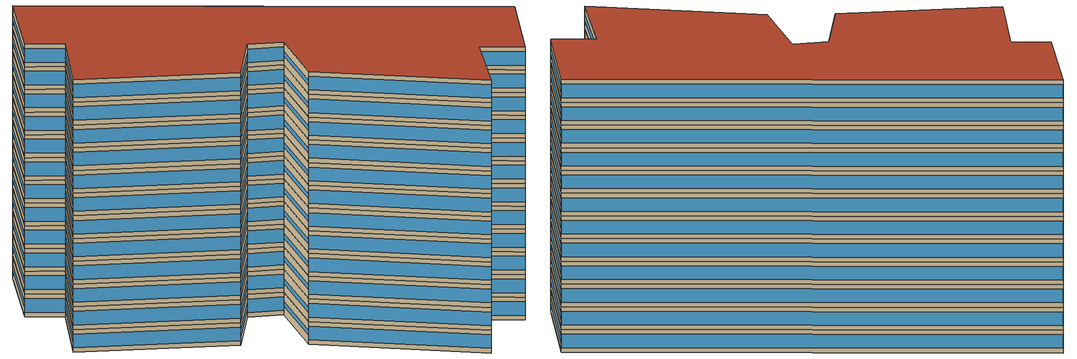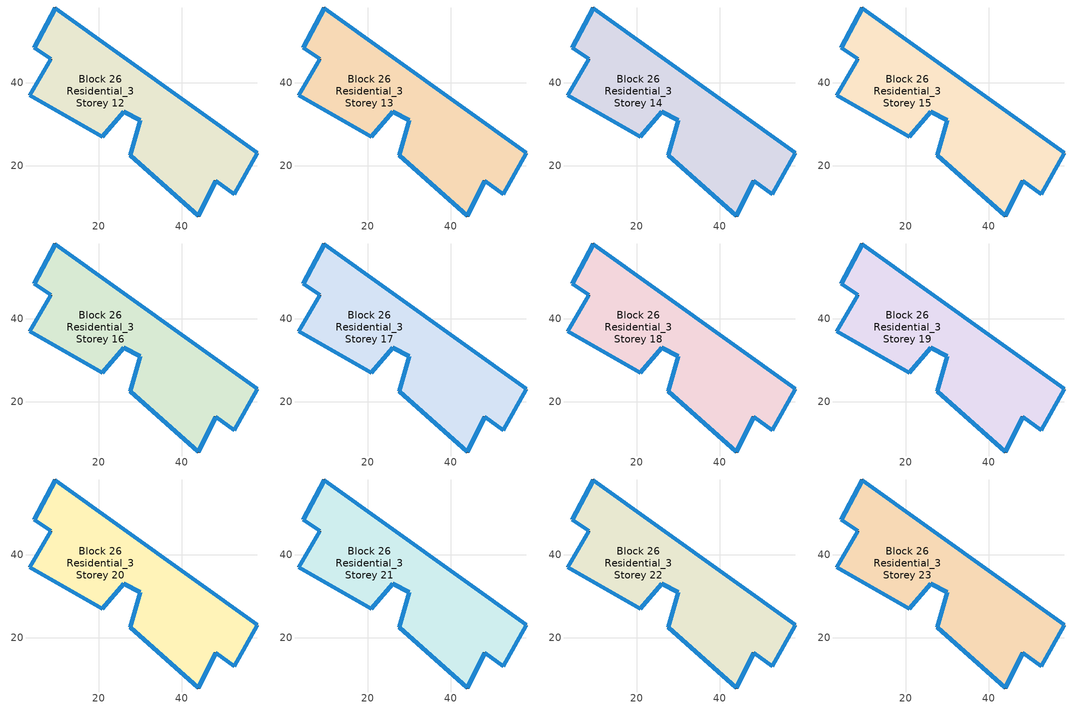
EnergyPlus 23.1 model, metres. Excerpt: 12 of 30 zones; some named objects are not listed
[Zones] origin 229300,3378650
Block 26 Residential_3 Storey 12
 floor outside (Project Floor): 58.23,23.07 52.69,13.11 48.26,16.33 44.01,7.89 27.66,22.5 29.99,30.98 26.1,32.97 20.86,27 3.43,36.97 8.45,45.73 4.49,48.49 9.53,58.01 z36
 wall outside (Project Wall): 9.53,58.01 4.49,48.49 8.45,45.73 3.43,36.97 20.86,27 26.1,32.97 29.99,30.98 27.66,22.5 44.01,7.89 48.26,16.33 52.69,13.11 58.23,23.07 9.53,58.01 z36:39
 window (Residential_west_window_construction): 9.53,58.01 4.49,48.49 / 8.45,45.72 3.43,36.98 / 29.99,30.98 27.66,22.5 z37.2:37.8
 window (Residential_south_window_construction): 4.49,48.49 8.45,45.73 / 3.44,36.97 20.85,27 / 26.1,32.97 29.99,30.99 / 27.67,22.49 44.01,7.9 / 48.26,16.32 52.69,13.11 z36.6:38.4
 window (Residential_east_window_construction): 20.86,27 26.1,32.97 / 44.02,7.89 48.26,16.32 / 52.7,13.11 58.22,23.06 z37.12:37.88
 window (Residential_north_window_construction): 58.2,23.08 9.55,58 z36.6:38.4
 roof outside (Project Ceiling): 52.69,13.11 58.23,23.07 9.53,58.01 4.49,48.49 8.45,45.73 3.43,36.97 20.86,27 26.1,32.97 29.99,30.98 27.66,22.5 44.01,7.89 48.26,16.33 z39
Block 26 Residential_3 Storey 13
 floor outside (Project Floor): 58.23,23.07 52.69,13.11 48.26,16.33 44.01,7.89 27.66,22.5 29.99,30.98 26.1,32.97 20.86,27 3.43,36.97 8.45,45.73 4.49,48.49 9.53,58.01 z39
 wall outside (Project Wall): 9.53,58.01 4.49,48.49 8.45,45.73 3.43,36.97 20.86,27 26.1,32.97 29.99,30.98 27.66,22.5 44.01,7.89 48.26,16.33 52.69,13.11 58.23,23.07 9.53,58.01 z39:42
 window (Residential_west_window_construction): 9.53,58.01 4.49,48.49 / 8.45,45.72 3.43,36.98 / 29.99,30.98 27.66,22.5 z40.2:40.8
 window (Residential_south_window_construction): 4.49,48.49 8.45,45.73 / 3.44,36.97 20.85,27 / 26.1,32.97 29.99,30.99 / 27.67,22.49 44.01,7.9 / 48.26,16.32 52.69,13.11 z39.6:41.4
 window (Residential_east_window_construction): 20.86,27 26.1,32.97 / 44.02,7.89 48.26,16.32 / 52.7,13.11 58.22,23.06 z40.12:40.88
 window (Residential_north_window_construction): 58.2,23.08 9.55,58 z39.6:41.4
 roof outside (Project Ceiling): 52.69,13.11 58.23,23.07 9.53,58.01 4.49,48.49 8.45,45.73 3.43,36.97 20.86,27 26.1,32.97 29.99,30.98 27.66,22.5 44.01,7.89 48.26,16.33 z42
Block 26 Residential_3 Storey 14
 floor outside (Project Floor): 58.23,23.07 52.69,13.11 48.26,16.33 44.01,7.89 27.66,22.5 29.99,30.98 26.1,32.97 20.86,27 3.43,36.97 8.45,45.73 4.49,48.49 9.53,58.01 z42
 wall outside (Project Wall): 9.53,58.01 4.49,48.49 8.45,45.73 3.43,36.97 20.86,27 26.1,32.97 29.99,30.98 27.66,22.5 44.01,7.89 48.26,16.33 52.69,13.11 58.23,23.07 9.53,58.01 z42:45
 window (Residential_west_window_construction): 9.53,58.01 4.49,48.49 / 8.45,45.72 3.43,36.98 / 29.99,30.98 27.66,22.5 z43.2:43.8
 window (Residential_south_window_construction): 4.49,48.49 8.45,45.73 / 3.44,36.97 20.85,27 / 26.1,32.97 29.99,30.99 / 27.67,22.49 44.01,7.9 / 48.26,16.32 52.69,13.11 z42.6:44.4
 window (Residential_east_window_construction): 20.86,27 26.1,32.97 / 44.02,7.89 48.26,16.32 / 52.7,13.11 58.22,23.06 z43.12:43.88
 window (Residential_north_window_construction): 58.2,23.08 9.55,58 z42.6:44.4
 roof outside (Project Ceiling): 52.69,13.11 58.23,23.07 9.53,58.01 4.49,48.49 8.45,45.73 3.43,36.97 20.86,27 26.1,32.97 29.99,30.98 27.66,22.5 44.01,7.89 48.26,16.33 z45
Block 26 Residential_3 Storey 15
 floor outside (Project Floor): 58.23,23.07 52.69,13.11 48.26,16.33 44.01,7.89 27.66,22.5 29.99,30.98 26.1,32.97 20.86,27 3.43,36.97 8.45,45.73 4.49,48.49 9.53,58.01 z45
 wall outside (Project Wall): 9.53,58.01 4.49,48.49 8.45,45.73 3.43,36.97 20.86,27 26.1,32.97 29.99,30.98 27.66,22.5 44.01,7.89 48.26,16.33 52.69,13.11 58.23,23.07 9.53,58.01 z45:48
 window (Residential_west_window_construction): 9.53,58.01 4.49,48.49 / 8.45,45.72 3.43,36.98 / 29.99,30.98 27.66,22.5 z46.2:46.8
 window (Residential_south_window_construction): 4.49,48.49 8.45,45.73 / 3.44,36.97 20.85,27 / 26.1,32.97 29.99,30.99 / 27.67,22.49 44.01,7.9 / 48.26,16.32 52.69,13.11 z45.6:47.4
 window (Residential_east_window_construction): 20.86,27 26.1,32.97 / 44.02,7.89 48.26,16.32 / 52.7,13.11 58.22,23.06 z46.12:46.88
 window (Residential_north_window_construction): 58.2,23.08 9.55,58 z45.6:47.4
 roof outside (Project Ceiling): 52.69,13.11 58.23,23.07 9.53,58.01 4.49,48.49 8.45,45.73 3.43,36.97 20.86,27 26.1,32.97 29.99,30.98 27.66,22.5 44.01,7.89 48.26,16.33 z48
Block 26 Residential_3 Storey 16
 floor outside (Project Floor): 58.23,23.07 52.69,13.11 48.26,16.33 44.01,7.89 27.66,22.5 29.99,30.98 26.1,32.97 20.86,27 3.43,36.97 8.45,45.73 4.49,48.49 9.53,58.01 z48
 wall outside (Project Wall): 9.53,58.01 4.49,48.49 8.45,45.73 3.43,36.97 20.86,27 26.1,32.97 29.99,30.98 27.66,22.5 44.01,7.89 48.26,16.33 52.69,13.11 58.23,23.07 9.53,58.01 z48:51
 window (Residential_west_window_construction): 9.53,58.01 4.49,48.49 / 8.45,45.72 3.43,36.98 / 29.99,30.98 27.66,22.5 z49.2:49.8
 window (Residential_south_window_construction): 4.49,48.49 8.45,45.73 / 3.44,36.97 20.85,27 / 26.1,32.97 29.99,30.99 / 27.67,22.49 44.01,7.9 / 48.26,16.32 52.69,13.11 z48.6:50.4
 window (Residential_east_window_construction): 20.86,27 26.1,32.97 / 44.02,7.89 48.26,16.32 / 52.7,13.11 58.22,23.06 z49.12:49.88
 window (Residential_north_window_construction): 58.2,23.08 9.55,58 z48.6:50.4
 roof outside (Project Ceiling): 52.69,13.11 58.23,23.07 9.53,58.01 4.49,48.49 8.45,45.73 3.43,36.97 20.86,27 26.1,32.97 29.99,30.98 27.66,22.5 44.01,7.89 48.26,16.33 z51
Block 26 Residential_3 Storey 17
 floor outside (Project Floor): 58.23,23.07 52.69,13.11 48.26,16.33 44.01,7.89 27.66,22.5 29.99,30.98 26.1,32.97 20.86,27 3.43,36.97 8.45,45.73 4.49,48.49 9.53,58.01 z51
 wall outside (Project Wall): 9.53,58.01 4.49,48.49 8.45,45.73 3.43,36.97 20.86,27 26.1,32.97 29.99,30.98 27.66,22.5 44.01,7.89 48.26,16.33 52.69,13.11 58.23,23.07 9.53,58.01 z51:54
 window (Residential_west_window_construction): 9.53,58.01 4.49,48.49 / 8.45,45.72 3.43,36.98 / 29.99,30.98 27.66,22.5 z52.2:52.8
 window (Residential_south_window_construction): 4.49,48.49 8.45,45.73 / 3.44,36.97 20.85,27 / 26.1,32.97 29.99,30.99 / 27.67,22.49 44.01,7.9 / 48.26,16.32 52.69,13.11 z51.6:53.4
 window (Residential_east_window_construction): 20.86,27 26.1,32.97 / 44.02,7.89 48.26,16.32 / 52.7,13.11 58.22,23.06 z52.12:52.88
 window (Residential_north_window_construction): 58.2,23.08 9.55,58 z51.6:53.4
 roof outside (Project Ceiling): 52.69,13.11 58.23,23.07 9.53,58.01 4.49,48.49 8.45,45.73 3.43,36.97 20.86,27 26.1,32.97 29.99,30.98 27.66,22.5 44.01,7.89 48.26,16.33 z54
Block 26 Residential_3 Storey 18
 floor outside (Project Floor): 58.23,23.07 52.69,13.11 48.26,16.33 44.01,7.89 27.66,22.5 29.99,30.98 26.1,32.97 20.86,27 3.43,36.97 8.45,45.73 4.49,48.49 9.53,58.01 z54
 wall outside (Project Wall): 9.53,58.01 4.49,48.49 8.45,45.73 3.43,36.97 20.86,27 26.1,32.97 29.99,30.98 27.66,22.5 44.01,7.89 48.26,16.33 52.69,13.11 58.23,23.07 9.53,58.01 z54:57
 window (Residential_west_window_construction): 9.53,58.01 4.49,48.49 / 8.45,45.72 3.43,36.98 / 29.99,30.98 27.66,22.5 z55.2:55.8
 window (Residential_south_window_construction): 4.49,48.49 8.45,45.73 / 3.44,36.97 20.85,27 / 26.1,32.97 29.99,30.99 / 27.67,22.49 44.01,7.9 / 48.26,16.32 52.69,13.11 z54.6:56.4
 window (Residential_east_window_construction): 20.86,27 26.1,32.97 / 44.02,7.89 48.26,16.32 / 52.7,13.11 58.22,23.06 z55.12:55.88
 window (Residential_north_window_construction): 58.2,23.08 9.55,58 z54.6:56.4
 roof outside (Project Ceiling): 52.69,13.11 58.23,23.07 9.53,58.01 4.49,48.49 8.45,45.73 3.43,36.97 20.86,27 26.1,32.97 29.99,30.98 27.66,22.5 44.01,7.89 48.26,16.33 z57
Block 26 Residential_3 Storey 19
 floor outside (Project Floor): 58.23,23.07 52.69,13.11 48.26,16.33 44.01,7.89 27.66,22.5 29.99,30.98 26.1,32.97 20.86,27 3.43,36.97 8.45,45.73 4.49,48.49 9.53,58.01 z57
 wall outside (Project Wall): 9.53,58.01 4.49,48.49 8.45,45.73 3.43,36.97 20.86,27 26.1,32.97 29.99,30.98 27.66,22.5 44.01,7.89 48.26,16.33 52.69,13.11 58.23,23.07 9.53,58.01 z57:60
 window (Residential_west_window_construction): 9.53,58.01 4.49,48.49 / 8.45,45.72 3.43,36.98 / 29.99,30.98 27.66,22.5 z58.2:58.8
 window (Residential_south_window_construction): 4.49,48.49 8.45,45.73 / 3.44,36.97 20.85,27 / 26.1,32.97 29.99,30.99 / 27.67,22.49 44.01,7.9 / 48.26,16.32 52.69,13.11 z57.6:59.4
 window (Residential_east_window_construction): 20.86,27 26.1,32.97 / 44.02,7.89 48.26,16.32 / 52.7,13.11 58.22,23.06 z58.12:58.88
 window (Residential_north_window_construction): 58.2,23.08 9.55,58 z57.6:59.4
 roof outside (Project Ceiling): 52.69,13.11 58.23,23.07 9.53,58.01 4.49,48.49 8.45,45.73 3.43,36.97 20.86,27 26.1,32.97 29.99,30.98 27.66,22.5 44.01,7.89 48.26,16.33 z60
Block 26 Residential_3 Storey 20
 floor outside (Project Floor): 58.23,23.07 52.69,13.11 48.26,16.33 44.01,7.89 27.66,22.5 29.99,30.98 26.1,32.97 20.86,27 3.43,36.97 8.45,45.73 4.49,48.49 9.53,58.01 z60
 wall outside (Project Wall): 9.53,58.01 4.49,48.49 8.45,45.73 3.43,36.97 20.86,27 26.1,32.97 29.99,30.98 27.66,22.5 44.01,7.89 48.26,16.33 52.69,13.11 58.23,23.07 9.53,58.01 z60:63
 window (Residential_west_window_construction): 9.53,58.01 4.49,48.49 / 8.45,45.72 3.43,36.98 / 29.99,30.98 27.66,22.5 z61.2:61.8
 window (Residential_south_window_construction): 4.49,48.49 8.45,45.73 / 3.44,36.97 20.85,27 / 26.1,32.97 29.99,30.99 / 27.67,22.49 44.01,7.9 / 48.26,16.32 52.69,13.11 z60.6:62.4
 window (Residential_east_window_construction): 20.86,27 26.1,32.97 / 44.02,7.89 48.26,16.32 / 52.7,13.11 58.22,23.06 z61.12:61.88
 window (Residential_north_window_construction): 58.2,23.08 9.55,58 z60.6:62.4
 roof outside (Project Ceiling): 52.69,13.11 58.23,23.07 9.53,58.01 4.49,48.49 8.45,45.73 3.43,36.97 20.86,27 26.1,32.97 29.99,30.98 27.66,22.5 44.01,7.89 48.26,16.33 z63
Block 26 Residential_3 Storey 21
 floor outside (Project Floor): 58.23,23.07 52.69,13.11 48.26,16.33 44.01,7.89 27.66,22.5 29.99,30.98 26.1,32.97 20.86,27 3.43,36.97 8.45,45.73 4.49,48.49 9.53,58.01 z63
 wall outside (Project Wall): 9.53,58.01 4.49,48.49 8.45,45.73 3.43,36.97 20.86,27 26.1,32.97 29.99,30.98 27.66,22.5 44.01,7.89 48.26,16.33 52.69,13.11 58.23,23.07 9.53,58.01 z63:66
 window (Residential_west_window_construction): 9.53,58.01 4.49,48.49 / 8.45,45.72 3.43,36.98 / 29.99,30.98 27.66,22.5 z64.2:64.8
 window (Residential_south_window_construction): 4.49,48.49 8.45,45.73 / 3.44,36.97 20.85,27 / 26.1,32.97 29.99,30.99 / 27.67,22.49 44.01,7.9 / 48.26,16.32 52.69,13.11 z63.6:65.4
 window (Residential_east_window_construction): 20.86,27 26.1,32.97 / 44.02,7.89 48.26,16.32 / 52.7,13.11 58.22,23.06 z64.12:64.88
 window (Residential_north_window_construction): 58.2,23.08 9.55,58 z63.6:65.4
 roof outside (Project Ceiling): 52.69,13.11 58.23,23.07 9.53,58.01 4.49,48.49 8.45,45.73 3.43,36.97 20.86,27 26.1,32.97 29.99,30.98 27.66,22.5 44.01,7.89 48.26,16.33 z66
Block 26 Residential_3 Storey 22
 floor outside (Project Floor): 58.23,23.07 52.69,13.11 48.26,16.33 44.01,7.89 27.66,22.5 29.99,30.98 26.1,32.97 20.86,27 3.43,36.97 8.45,45.73 4.49,48.49 9.53,58.01 z66
 wall outside (Project Wall): 9.53,58.01 4.49,48.49 8.45,45.73 3.43,36.97 20.86,27 26.1,32.97 29.99,30.98 27.66,22.5 44.01,7.89 48.26,16.33 52.69,13.11 58.23,23.07 9.53,58.01 z66:69
 window (Residential_west_window_construction): 9.53,58.01 4.49,48.49 / 8.45,45.72 3.43,36.98 / 29.99,30.98 27.66,22.5 z67.2:67.8
 window (Residential_south_window_construction): 4.49,48.49 8.45,45.73 / 3.44,36.97 20.85,27 / 26.1,32.97 29.99,30.99 / 27.67,22.49 44.01,7.9 / 48.26,16.32 52.69,13.11 z66.6:68.4
 window (Residential_east_window_construction): 20.86,27 26.1,32.97 / 44.02,7.89 48.26,16.32 / 52.7,13.11 58.22,23.06 z67.12:67.88
 window (Residential_north_window_construction): 58.2,23.08 9.55,58 z66.6:68.4
 roof outside (Project Ceiling): 52.69,13.11 58.23,23.07 9.53,58.01 4.49,48.49 8.45,45.73 3.43,36.97 20.86,27 26.1,32.97 29.99,30.98 27.66,22.5 44.01,7.89 48.26,16.33 z69
Block 26 Residential_3 Storey 23
 floor outside (Project Floor): 58.23,23.07 52.69,13.11 48.26,16.33 44.01,7.89 27.66,22.5 29.99,30.98 26.1,32.97 20.86,27 3.43,36.97 8.45,45.73 4.49,48.49 9.53,58.01 z69
 wall outside (Project Wall): 9.53,58.01 4.49,48.49 8.45,45.73 3.43,36.97 20.86,27 26.1,32.97 29.99,30.98 27.66,22.5 44.01,7.89 48.26,16.33 52.69,13.11 58.23,23.07 9.53,58.01 z69:72
 window (Residential_west_window_construction): 9.53,58.01 4.49,48.49 / 8.45,45.72 3.43,36.98 / 29.99,30.98 27.66,22.5 z70.2:70.8
 window (Residential_south_window_construction): 4.49,48.49 8.45,45.73 / 3.44,36.97 20.85,27 / 26.1,32.97 29.99,30.99 / 27.67,22.49 44.01,7.9 / 48.26,16.32 52.69,13.11 z69.6:71.4
 window (Residential_east_window_construction): 20.86,27 26.1,32.97 / 44.02,7.89 48.26,16.32 / 52.7,13.11 58.22,23.06 z70.12:70.88
 window (Residential_north_window_construction): 58.2,23.08 9.55,58 z69.6:71.4
 roof outside (Project Ceiling): 52.69,13.11 58.23,23.07 9.53,58.01 4.49,48.49 8.45,45.73 3.43,36.97 20.86,27 26.1,32.97 29.99,30.98 27.66,22.5 44.01,7.89 48.26,16.33 z72
[Building]
Building_1: North Axis=0; Terrain=City; Loads Convergence Tolerance Value=0.04; Temperature Convergence Tolerance Value=0.4; Solar Distribution=FullExterior; Maximum Number of Warmup Days=25; Minimum Number of Warmup Days=6
[Site:Location]
CHN Design_Conditions: Latitude=30; Longitude=114; Time Zone=8; Elevation=12
[SIZINGPERIOD:DESIGNDAY] Day of Month=21; DryBulb Temperature Range Modifier Type=DefaultMultipliers; Humidity Condition Type=Wetbulb; Barometric Pressure=101181; Rain Indicator=No; Snow Indicator=No; Daylight Saving Time Indicator=No; Sky Clearness=0; Begin Environment Reset Mode=FullResetAtBeginEnvironment
Name | Month | Day Type | Maximum DryBulb Temperature | Daily DryBulb Temperature Range | Wetbulb or DewPoint at Maximum DryBulb | Wind Speed | Wind Direction | Solar Model Indicator | ASHRAE Clear Sky Optical Depth for Beam Irradiance taub | ASHRAE Clear Sky Optical Depth for Diffuse Irradiance taud
Ann Htg 99.6% Condns DB | 1 | WinterDesignDay | -10 | 0 | -4.8 | 1 | 340 | ASHRAEClearSky | 0 | 0
Ann Clg .4% Condns DB=>MWB | 7 | SummerDesignDay | 40 | 6.6 | 27.1 | 3.5 | 220 | ASHRAETau | 0.781 | 1.413
[MATERIAL]
DefaultMaterial: Roughness=Rough; Thickness=0.1; Conductivity=0.1; Density=1000; Specific Heat=1000; Thermal Absorptance=0.9; Solar Absorptance=0.7; Visible Absorptance=0.7
[WINDOWMATERIAL:SIMPLEGLAZINGSYSTEM] Solar Heat Gain Coefficient=0.4; Visible Transmittance=0.6
Name | UFactor
Residential_east_window; Residential_south_window; Residential_north_window | 2
Residential_west_window | 1.5
[CONSTRUCTION]
Project Wall; Project Floor; Project Ceiling: DefaultMaterial
Residential_east_window_construction: Residential_east_window
Residential_south_window_construction: Residential_south_window
Residential_west_window_construction: Residential_west_window
Residential_north_window_construction: Residential_north_window
[SPACE] Ceiling Height=autocalculate; Volume=autocalculate; Floor Area=autocalculate; Space Type=Residential
Name | Zone
Block 26 Residential_3 Storey 12_space | Block 26 Residential_3 Storey 12
Block 26 Residential_3 Storey 13_space | Block 26 Residential_3 Storey 13
Block 26 Residential_3 Storey 14_space | Block 26 Residential_3 Storey 14
Block 26 Residential_3 Storey 15_space | Block 26 Residential_3 Storey 15
Block 26 Residential_3 Storey 16_space | Block 26 Residential_3 Storey 16
Block 26 Residential_3 Storey 17_space | Block 26 Residential_3 Storey 17
Block 26 Residential_3 Storey 18_space | Block 26 Residential_3 Storey 18
Block 26 Residential_3 Storey 19_space | Block 26 Residential_3 Storey 19
Block 26 Residential_3 Storey 20_space | Block 26 Residential_3 Storey 20
Block 26 Residential_3 Storey 21_space | Block 26 Residential_3 Storey 21
Block 26 Residential_3 Storey 22_space | Block 26 Residential_3 Storey 22
Block 26 Residential_3 Storey 23_space | Block 26 Residential_3 Storey 23
[SPACELIST]
Residential: Block 26 Residential_3 Storey 0_space, Block 26 Residential_3 Storey 1_space, Block 26 Residential_3 Storey 2_space, Block 26 Residential_3 Storey 3_space, Block 26 Residential_3 Storey 4_space, Block 26 Residential_3 Storey 5_space, Block 26 Residential_3 Storey 6_space, Block 26 Residential_3 Storey 7_space, Block 26 Residential_3 Storey 8_space, Block 26 Residential_3 Storey 9_space, Block 26 Residential_3 Storey 10_space, Block 26 Residential_3 Storey 11_space, Block 26 Residential_3 Storey 12_space, Block 26 Residential_3 Storey 13_space, Block 26 Residential_3 Storey 14_space, Block 26 Residential_3 Storey 15_space, Block 26 Residential_3 Storey 16_space, Block 26 Residential_3 Storey 17_space, Block 26 Residential_3 Storey 18_space, Block 26 Residential_3 Storey 19_space, Block 26 Residential_3 Storey 20_space, Block 26 Residential_3 Storey 21_space, Block 26 Residential_3 Storey 22_space, Block 26 Residential_3 Storey 23_space, Block 26 Residential_3 Storey 24_space, Block 26 Residential_3 Storey 25_space, Block 26 Residential_3 Storey 26_space, Block 26 Residential_3 Storey 27_space, Block 26 Residential_3 Storey 28_space, Block 26 Residential_3 Storey 29_space
[ZONE] Type=1; Multiplier=1; Ceiling Height=autocalculate; Volume=autocalculate; Floor Area=autocalculate; Part of Total Floor Area=Yes
Block 26 Residential_3 Storey 12; Block 26 Residential_3 Storey 13; Block 26 Residential_3 Storey 14; Block 26 Residential_3 Storey 15; Block 26 Residential_3 Storey 16; Block 26 Residential_3 Storey 17; Block 26 Residential_3 Storey 18; Block 26 Residential_3 Storey 19; Block 26 Residential_3 Storey 20; Block 26 Residential_3 Storey 21; Block 26 Residential_3 Storey 22; Block 26 Residential_3 Storey 23
[PEOPLE]
People_for_residential: Zone or ZoneList or Space or SpaceList=Residential; Number of People Schedule=SeasonalSchedule_Schedule_residential_people; Number of People Calculation Method=People/Area; People per Floor Area=0.04; Fraction Radiant=0.3; Sensible Heat Fraction=autocalculate; Activity Level Schedule=SeasonalSchedule_Schedule_residential_activity; Carbon Dioxide Generation Rate=3.82e-08; Enable ASHRAE 55 Comfort Warnings=No; Mean Radiant Temperature Calculation Type=ZoneAveraged; Clothing Insulation Calculation Method=ClothingInsulationSchedule; Cold Stress Temperature Threshold=15.56; Heat Stress Temperature Threshold=30
[LIGHTS]
Light_for_residential: Zone or ZoneList or Space or SpaceList=Residential; Schedule=SeasonalSchedule_residential_lighting; Design Level Calculation Method=Watts/Area; Watts per Zone Floor Area=5; Return Air Fraction=0; Fraction Radiant=0.32; Fraction Visible=0.25; Fraction Replaceable=1; EndUse Subcategory=General; Return Air Fraction Calculated from Plenum Temperature=No; Return Air Fraction Function of Plenum Temperature Coefficient 1=0; Return Air Fraction Function of Plenum Temperature Coefficient 2=0
[ELECTRICEQUIPMENT]
Equipment_for_residential: Zone or ZoneList or Space or SpaceList=Residential; Schedule=SeasonalSchedule_Schedule_residential_equipment; Design Level Calculation Method=Watts/Area; Watts per Zone Floor Area=3.8; Fraction Latent=0; Fraction Radiant=0; Fraction Lost=0; EndUse Subcategory=Electric Equipment
[DAYLIGHTING:CONTROLS] Illuminance Setpoint at Reference Point 1=300
Name | Zone or Space | Glare Calculation Daylighting Reference Point | Daylighting Reference Point 1
Dlight_Block 26 Residential_3 Storey 12 | Block 26 Residential_3 Storey 12 | Rpoint_Block 26 Residential_3 Storey 12 | Rpoint_Block 26 Residential_3 Storey 12
Dlight_Block 26 Residential_3 Storey 13 | Block 26 Residential_3 Storey 13 | Rpoint_Block 26 Residential_3 Storey 13 | Rpoint_Block 26 Residential_3 Storey 13
Dlight_Block 26 Residential_3 Storey 14 | Block 26 Residential_3 Storey 14 | Rpoint_Block 26 Residential_3 Storey 14 | Rpoint_Block 26 Residential_3 Storey 14
Dlight_Block 26 Residential_3 Storey 15 | Block 26 Residential_3 Storey 15 | Rpoint_Block 26 Residential_3 Storey 15 | Rpoint_Block 26 Residential_3 Storey 15
Dlight_Block 26 Residential_3 Storey 16 | Block 26 Residential_3 Storey 16 | Rpoint_Block 26 Residential_3 Storey 16 | Rpoint_Block 26 Residential_3 Storey 16
Dlight_Block 26 Residential_3 Storey 17 | Block 26 Residential_3 Storey 17 | Rpoint_Block 26 Residential_3 Storey 17 | Rpoint_Block 26 Residential_3 Storey 17
Dlight_Block 26 Residential_3 Storey 18 | Block 26 Residential_3 Storey 18 | Rpoint_Block 26 Residential_3 Storey 18 | Rpoint_Block 26 Residential_3 Storey 18
Dlight_Block 26 Residential_3 Storey 19 | Block 26 Residential_3 Storey 19 | Rpoint_Block 26 Residential_3 Storey 19 | Rpoint_Block 26 Residential_3 Storey 19
Dlight_Block 26 Residential_3 Storey 20 | Block 26 Residential_3 Storey 20 | Rpoint_Block 26 Residential_3 Storey 20 | Rpoint_Block 26 Residential_3 Storey 20
Dlight_Block 26 Residential_3 Storey 21 | Block 26 Residential_3 Storey 21 | Rpoint_Block 26 Residential_3 Storey 21 | Rpoint_Block 26 Residential_3 Storey 21
Dlight_Block 26 Residential_3 Storey 22 | Block 26 Residential_3 Storey 22 | Rpoint_Block 26 Residential_3 Storey 22 | Rpoint_Block 26 Residential_3 Storey 22
Dlight_Block 26 Residential_3 Storey 23 | Block 26 Residential_3 Storey 23 | Rpoint_Block 26 Residential_3 Storey 23 | Rpoint_Block 26 Residential_3 Storey 23
[HVACTEMPLATE:ZONE:IDEALLOADSAIRSYSTEM] Template Thermostat=Thermostat_for_residential; Maximum Heating Supply Air Temperature=50; Minimum Cooling Supply Air Temperature=13; Maximum Heating Supply Air Humidity Ratio=0.0156; Minimum Cooling Supply Air Humidity Ratio=0.0077; Heating Limit=NoLimit; Cooling Limit=NoLimit; Dehumidification Control Type=ConstantSensibleHeatRatio; Cooling Sensible Heat Ratio=0.7; Dehumidification Setpoint=60; Humidification Control Type=None; Humidification Setpoint=30; Outdoor Air Method=DetailedSpecification; Outdoor Air Flow Rate per Person=0.00944; Outdoor Air Flow Rate per Zone Floor Area=0; Outdoor Air Flow Rate per Zone=0; Design Specification Outdoor Air Object=Ventilation_for_residential; Demand Controlled Ventilation Type=None; Outdoor Air Economizer Type=NoEconomizer; Heat Recovery Type=None; Sensible Heat Recovery Effectiveness=0.7; Latent Heat Recovery Effectiveness=0.65
Block 26 Residential_3 Storey 12; Block 26 Residential_3 Storey 13; Block 26 Residential_3 Storey 14; Block 26 Residential_3 Storey 15; Block 26 Residential_3 Storey 16; Block 26 Residential_3 Storey 17; Block 26 Residential_3 Storey 18; Block 26 Residential_3 Storey 19; Block 26 Residential_3 Storey 20; Block 26 Residential_3 Storey 21; Block 26 Residential_3 Storey 22; Block 26 Residential_3 Storey 23
[DESIGNSPECIFICATION:OUTDOORAIR]
Ventilation_for_residential: Outdoor Air Method=Flow/Person; Outdoor Air Flow per Person=0.00833333; Outdoor Air Flow per Zone Floor Area=0; Outdoor Air Flow per Zone=0; Outdoor Air Flow Air Changes per Hour=0
[SCHEDULE:DAY:HOURLY]
Schedule_residential_lighting_weekday_hourly; Schedule_residential_lighting_holiday_hourly: 0.1, 0.1, 0.1, 0.1, 0.1, 0.8, 0.5, 0, 0, 0, 0, 0, 0, 0, 0, 0, 0, 0, 1, 1, 1, 1, 0.1, 0.1
Schedule_residential_equipment_weekday_hourly: 0.2, 0.2, 0.2, 0.2, 0.2, 0.2, 0.8, 0.8, 0.6, 0.6, 0.8, 0.8, 0.8, 0.5, 0.5, 0.5, 0.6, 0.9, 0.9, 0.9, 0.9, 0.9, 0.2, 0.2
Schedule_residential_equipment_holiday_hourly: 0.2, 0.2, 0.2, 0.2, 0.2, 0.2, 0.75, 1, 0.5, 0.3, 0.5, 0.8, 0.5, 0.25, 0.25, 0.25, 0.25, 0.5, 0.9, 0.8, 0.75, 0.5, 0.2, 0.2
Schedule_residential_people_weekday_hourly: 1, 1, 1, 1, 1, 1, 0.5, 0.5, 0, 0, 0, 0, 0, 0, 0, 0, 0, 0, 0, 0, 0.5, 1, 1, 1
Schedule_residential_people_holiday_hourly: 0.5, 0.5, 0.5, 0.5, 0.5, 0.5, 0.5, 0.5, 0.5, 0.5, 0.5, 0.5, 0.5, 0.5, 0.5, 0.5, 0.5, 0.5, 0.5, 0.5, 0.5, 0.5, 0.5, 0.5
Schedule_residential_activity_weekday_hourly; Schedule_residential_activity_holiday_hourly: 108, 108, 108, 108, 108, 108, 108, 108, 108, 108, 108, 108, 108, 108, 108, 108, 108, 108, 108, 108, 108, 108, 108, 108
[SCHEDULE:WEEK:DAILY]
Schedule_residential_lighting_weekly: Schedule_residential_lighting_holiday_hourly, Schedule_residential_lighting_weekday_hourly, Schedule_residential_lighting_weekday_hourly, Schedule_residential_lighting_weekday_hourly, Schedule_residential_lighting_weekday_hourly, Schedule_residential_lighting_weekday_hourly, Schedule_residential_lighting_holiday_hourly, Schedule_residential_lighting_holiday_hourly, Schedule_residential_lighting_weekday_hourly, Schedule_residential_lighting_weekday_hourly, Schedule_residential_lighting_holiday_hourly, Schedule_residential_lighting_holiday_hourly
Schedule_residential_equipment_weekly: Schedule_residential_equipment_holiday_hourly, Schedule_residential_equipment_weekday_hourly, Schedule_residential_equipment_weekday_hourly, Schedule_residential_equipment_weekday_hourly, Schedule_residential_equipment_weekday_hourly, Schedule_residential_equipment_weekday_hourly, Schedule_residential_equipment_holiday_hourly, Schedule_residential_equipment_holiday_hourly, Schedule_residential_equipment_weekday_hourly, Schedule_residential_equipment_weekday_hourly, Schedule_residential_equipment_holiday_hourly, Schedule_residential_equipment_holiday_hourly
Schedule_residential_people_weekly: Schedule_residential_people_holiday_hourly, Schedule_residential_people_weekday_hourly, Schedule_residential_people_weekday_hourly, Schedule_residential_people_weekday_hourly, Schedule_residential_people_weekday_hourly, Schedule_residential_people_weekday_hourly, Schedule_residential_people_holiday_hourly, Schedule_residential_people_holiday_hourly, Schedule_residential_people_weekday_hourly, Schedule_residential_people_weekday_hourly, Schedule_residential_people_holiday_hourly, Schedule_residential_people_holiday_hourly
Schedule_residential_activity_weekly: Schedule_residential_activity_holiday_hourly, Schedule_residential_activity_weekday_hourly, Schedule_residential_activity_weekday_hourly, Schedule_residential_activity_weekday_hourly, Schedule_residential_activity_weekday_hourly, Schedule_residential_activity_weekday_hourly, Schedule_residential_activity_holiday_hourly, Schedule_residential_activity_holiday_hourly, Schedule_residential_activity_weekday_hourly, Schedule_residential_activity_weekday_hourly, Schedule_residential_activity_holiday_hourly, Schedule_residential_activity_holiday_hourly
[SCHEDULE:YEAR]
SeasonalSchedule_residential_lighting: Schedule_residential_lighting_weekly, 1, 1, 12, 31
SeasonalSchedule_Schedule_residential_equipment: Schedule_residential_equipment_weekly, 1, 1, 12, 31
SeasonalSchedule_Schedule_residential_people: Schedule_residential_people_weekly, 1, 1, 12, 31
SeasonalSchedule_Schedule_residential_activity: Schedule_residential_activity_weekly, 1, 1, 12, 31
